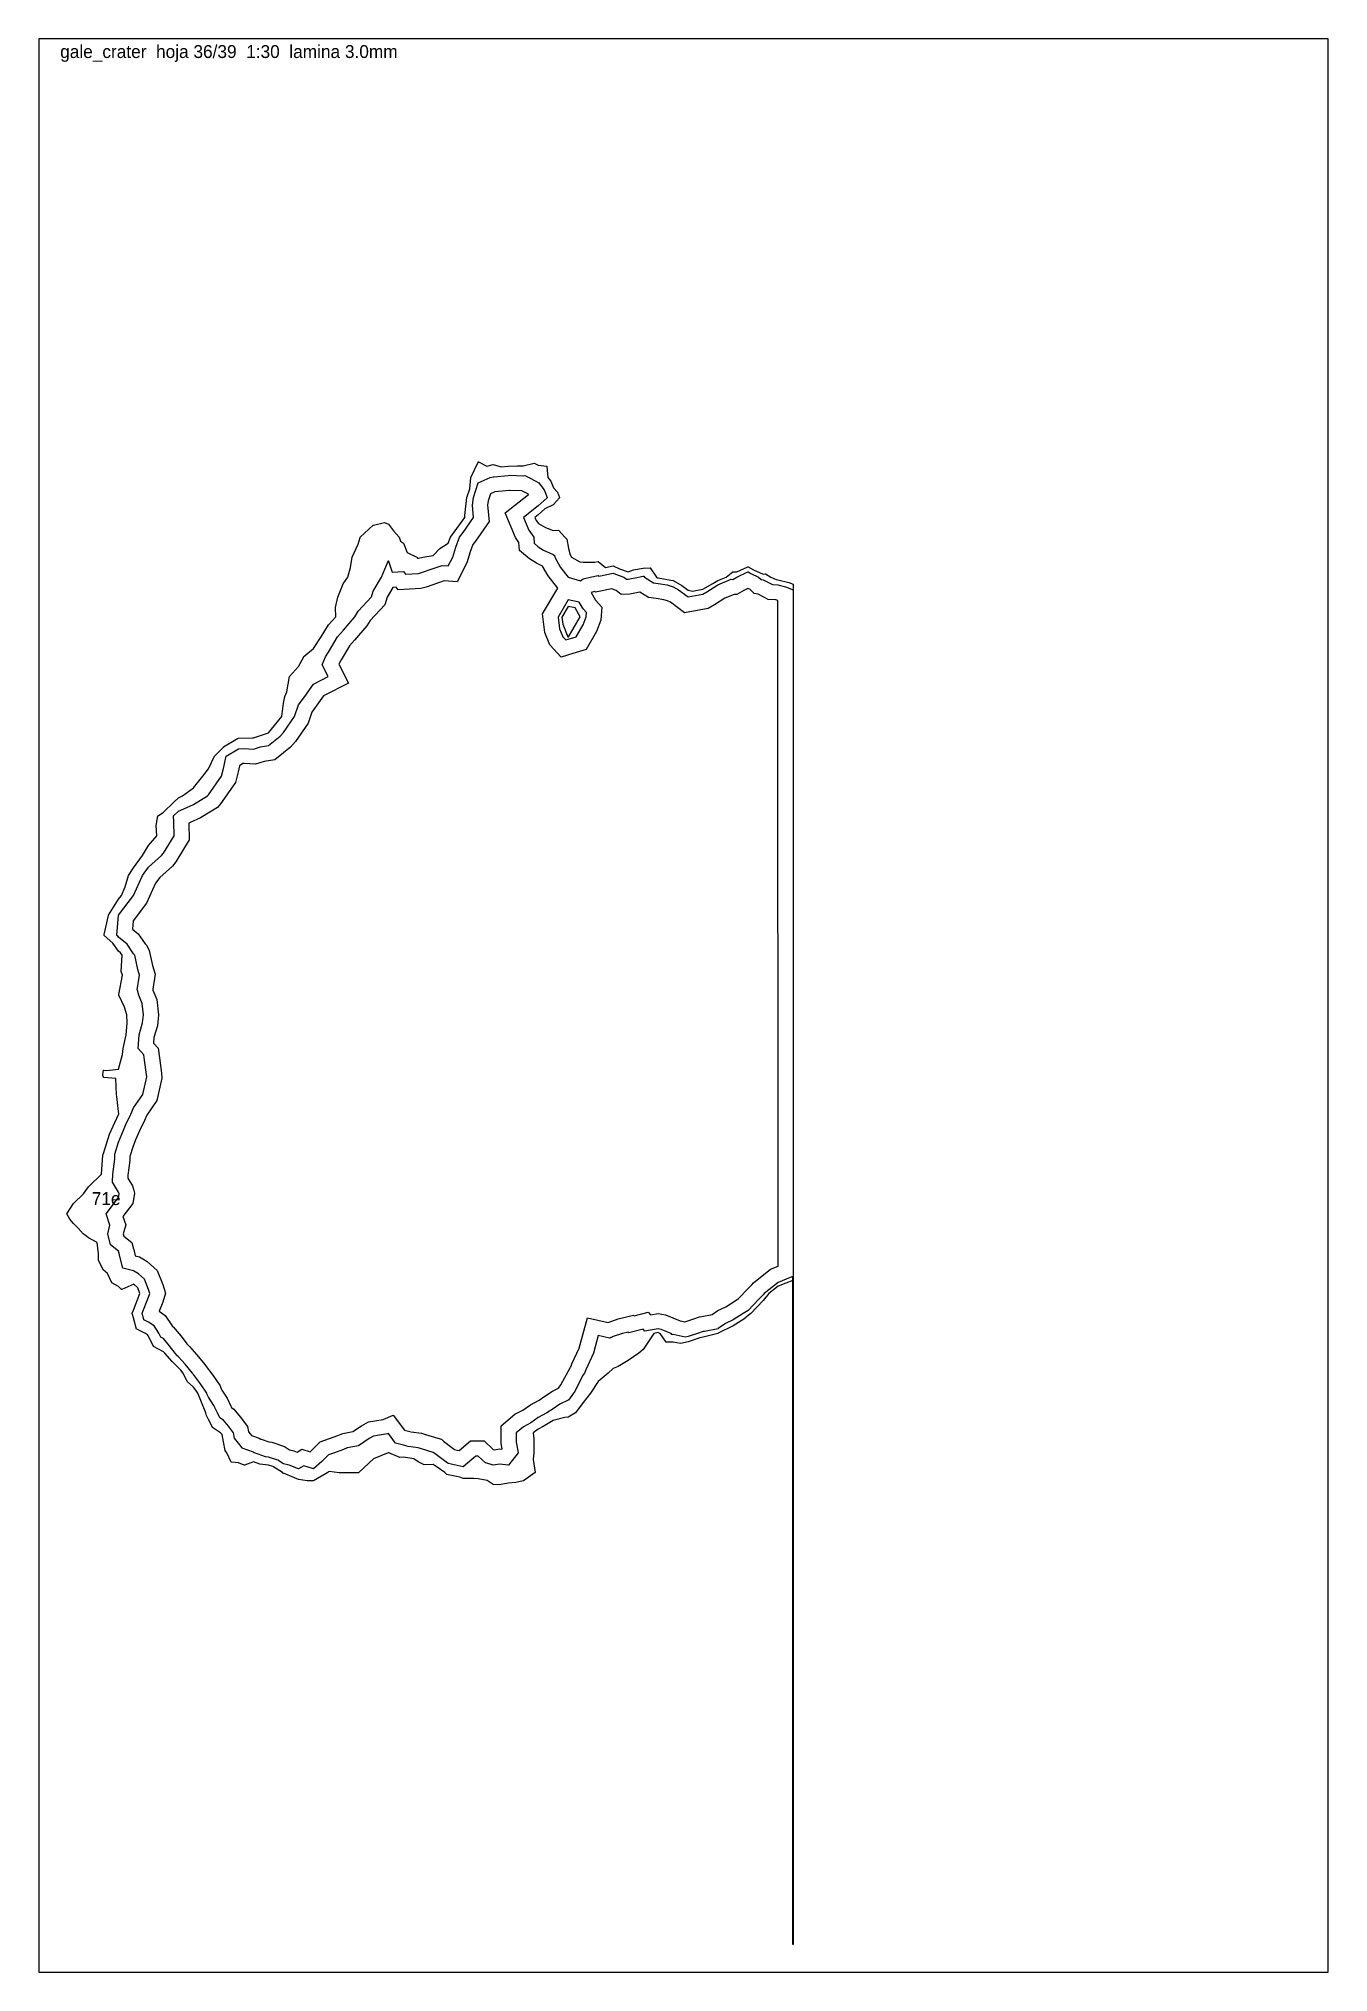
# Model space of a CAD drawing. Header units: millimetres. Extents: x 0 to 600, y 0 to 900.
import ezdxf
from ezdxf.enums import TextEntityAlignment as Align

# ---------------------------------------------------------------- set-up
doc = ezdxf.new("R2010")
doc.units = ezdxf.units.MM
for name, color, linetype in [('CORTE', 1, 'Continuous'), ('GRABADO', 5, 'Continuous'), ('HOJA', 8, 'Continuous')]:
    doc.layers.add(name, color=color, linetype=linetype)

msp = doc.modelspace()

# ---------------------------------------------------------------- linework, layer by layer
at = {"layer": 'CORTE'}
for points in [[(16.27, 348.48), (14.44, 350.55), (14.44, 350.55), (14.43, 350.56), (13.02, 352.99), (13.02, 353), (13.02, 353), (13.01, 353.02), (13.01, 353.03), (13.02, 353.05), (13.02, 353.06), (16.26, 357.91), (16.26, 357.92), (16.27, 357.92), (20.92, 362.33), (23.23, 365.63), (23.24, 365.64), (29.19, 371.57), (29.82, 380.32), (29.82, 380.33), (29.82, 380.33), (29.97, 380.82), (29.97, 380.83), (29.98, 380.84), (30.2, 381.17), (32.93, 390.08), (32.93, 390.09), (37.16, 399.22), (37.16, 399.22), (37.22, 399.35), (37.29, 399.51), (37.16, 400.68), (36.42, 407.59), (36.24, 408.57), (36.24, 408.58), (35.87, 416.06), (30.25, 416.55), (30.24, 416.55), (30.23, 416.56), (30.22, 416.57), (30.21, 416.58), (30.2, 416.58), (30.2, 416.59), (29.88, 417.39), (29.88, 417.4), (29.87, 417.41), (29.87, 417.42), (29.87, 417.42), (29.88, 417.85), (29.88, 417.85), (30.19, 419.86), (30.19, 419.86), (30.19, 419.87), (30.2, 419.88), (30.2, 419.89), (30.21, 419.89), (30.22, 419.9), (30.23, 419.91), (30.24, 419.91), (30.25, 419.91), (30.26, 419.92), (30.27, 419.92), (31.59, 419.68), (37.18, 420.33), (39.06, 427.12), (39.29, 429.95), (39.29, 429.95), (40.73, 436.38), (41.22, 441.76), (41, 445.61), (39.9, 449.24), (37.25, 454.86), (37.25, 454.87), (37.25, 454.87), (37.25, 454.89), (37.25, 454.9), (37.28, 455.07), (39.06, 464.14), (38.45, 465.83), (38.45, 465.83), (38.44, 465.85), (38.9, 473.39), (38.09, 474.57), (37.18, 475.31), (37.18, 475.32), (34.5, 479.06), (30.48, 482.61), (30.47, 482.62), (30.46, 482.63), (30.46, 482.64), (30.45, 482.65), (30.45, 482.67), (30.49, 483.07), (30.49, 483.08), (32.52, 491.95), (32.52, 491.96), (32.53, 491.97), (37.17, 499.44), (38.52, 501.23), (40.18, 505.22), (41.74, 510.48), (41.75, 510.49), (41.75, 510.49), (44.14, 514.06), (44.14, 514.06), (48.27, 519.75), (51.11, 524.46), (51.11, 524.46), (51.12, 524.47), (54.91, 529), (54.69, 533.74), (54.69, 533.75), (54.69, 533.75), (55.49, 538.25), (55.5, 538.25), (55.5, 538.26), (55.51, 538.27), (55.52, 538.29), (55.52, 538.29), (58.1, 539.98), (62.9, 544.67), (65.07, 546.65), (65.07, 546.66), (65.08, 546.66), (66.98, 547.56), (72.04, 551.38), (76.42, 556.8), (78.99, 560.09), (81.82, 566.05), (81.82, 566.06), (85.98, 570.31), (85.98, 570.32), (91.75, 573.73), (92.96, 574.46), (92.97, 574.46), (92.98, 574.47), (92.99, 574.47), (92.99, 574.47), (99.43, 574.63), (99.43, 574.63), (99.96, 574.61), (102.31, 575.35), (106.9, 576.98), (113.11, 584.57), (113.84, 590.71), (113.84, 590.71), (114.46, 593.81), (114.46, 593.82), (114.47, 593.83), (115.47, 595.99), (116.74, 603.08), (116.74, 603.08), (116.74, 603.09), (116.75, 603.1), (116.75, 603.1), (120.82, 607.81), (123.39, 612.35), (123.39, 612.35), (123.4, 612.37), (123.41, 612.37), (127.8, 616.11), (131.45, 621.62), (134.76, 627.12), (134.77, 627.13), (138.21, 630.87), (138.07, 635.25), (138.07, 635.25), (138.07, 635.26), (139.22, 640.12), (139.22, 640.13), (141.73, 646.3), (141.73, 646.3), (141.73, 646.31), (143.83, 649.39), (145.13, 653.91), (145.8, 658.62), (145.8, 658.63), (145.81, 658.64), (148.69, 664.75), (149.51, 667.9), (149.51, 667.91), (149.51, 667.91), (149.52, 667.92), (149.52, 667.93), (149.53, 667.93), (155.68, 673.58), (155.69, 673.59), (155.7, 673.6), (155.71, 673.6), (155.72, 673.6), (160.84, 674.76), (160.85, 674.76), (160.86, 674.76), (160.87, 674.76), (160.88, 674.76), (162.73, 674.02), (162.74, 674.02), (162.76, 674.01), (162.76, 674), (162.77, 674), (165, 670.89), (167.68, 667.93), (167.69, 667.93), (167.69, 667.92), (167.7, 667.91), (168.35, 666.09), (169.72, 665.22), (169.72, 665.22), (169.73, 665.21), (169.74, 665.2), (169.75, 665.19), (171.4, 660.88), (175.87, 658.69), (175.87, 658.68), (175.88, 658.68), (175.89, 658.67), (176.26, 658.13), (176.64, 658.15), (178.65, 658.69), (178.66, 658.69), (183.58, 659.44), (186.61, 662.71), (186.61, 662.72), (186.62, 662.72), (190.53, 665.21), (191.54, 667.91), (191.54, 667.91), (191.55, 667.92), (197.5, 676), (198.31, 677.16), (198.23, 678.12), (198.23, 678.13), (199.23, 686.42), (199.23, 686.42), (200.52, 690.45), (201.03, 695.67), (201.03, 695.68), (201.03, 695.69), (201.04, 695.69), (204.47, 702.95), (204.47, 702.96), (204.49, 702.97), (204.5, 702.98), (204.5, 702.98), (204.52, 702.99), (204.53, 702.99), (204.54, 702.99), (204.54, 702.99), (204.55, 702.99), (204.56, 702.98), (208.48, 700.97), (211.48, 701.76), (211.49, 701.77), (211.51, 701.77), (211.52, 701.76), (215.24, 700.69), (218.47, 701.02), (222.63, 701.26), (222.63, 701.26), (225.44, 701.14), (230.5, 702.48), (230.51, 702.48), (230.52, 702.48), (230.54, 702.48), (230.55, 702.47), (232.44, 701.47), (236.39, 701.01), (236.4, 701.01), (236.41, 701.01), (236.41, 701), (236.42, 701), (236.42, 701), (236.43, 700.99), (236.44, 700.98), (236.45, 700.97), (236.45, 700.97), (236.46, 700.95), (236.46, 700.94), (236.93, 695.69), (238.22, 694.07), (238.22, 694.07), (238.22, 694.06), (239.45, 690.92), (241.32, 688.95), (241.32, 688.95), (241.33, 688.94), (241.33, 688.93), (242.34, 686.43), (242.34, 686.42), (242.34, 686.41), (242.34, 686.4), (242.34, 686.39), (242.34, 686.38), (242.33, 686.37), (242.33, 686.36), (239.44, 683.11), (239.44, 683.1), (239.42, 683.09), (239.42, 683.09), (235.56, 681.2), (232.46, 678.36), (230.88, 677.12), (231.44, 675.79), (232.47, 674.33), (235.87, 672.49), (239.4, 671.02), (241.84, 671.23), (241.85, 671.23), (241.86, 671.23), (241.87, 671.22), (241.87, 671.22), (241.88, 671.22), (241.89, 671.22), (241.9, 671.21), (241.9, 671.2), (244.72, 667.93), (245.77, 667.09), (245.77, 667.09), (245.77, 667.08), (245.78, 667.08), (245.78, 667.07), (245.79, 667.06), (245.79, 667.05), (245.79, 667.05), (246.43, 662.65), (247.28, 659.79), (247.93, 658.67), (251.73, 656.54), (253.33, 656.38), (258.55, 656.38), (260.28, 656.69), (260.29, 656.69), (260.3, 656.69), (260.31, 656.69), (260.32, 656.69), (260.33, 656.69), (260.34, 656.68), (260.34, 656.68), (263.67, 653.9), (267.25, 654.64), (267.26, 654.64), (267.27, 654.64), (267.29, 654.64), (267.3, 654.64), (270.18, 653.26), (274.24, 651.88), (276.72, 652.76), (276.72, 652.76), (281.2, 653.54), (281.2, 653.54), (284.47, 653.77), (284.47, 653.77), (284.48, 653.76), (284.49, 653.76), (284.5, 653.76), (284.51, 653.75), (284.52, 653.75), (284.52, 653.74), (284.53, 653.74), (287.44, 649.41), (287.94, 649.08), (288.19, 649.06), (294.11, 648.04), (294.11, 648.03), (295.18, 647.74), (295.18, 647.74), (299.22, 645.52), (299.22, 645.51), (299.22, 645.51), (302.15, 643.28), (304.12, 642.82), (309.07, 643.78), (313.7, 646.34), (316.03, 647.8), (316.03, 647.81), (319.89, 649.42), (322.99, 651.87), (322.99, 651.88), (323, 651.88), (323.01, 651.88), (323.01, 651.89), (323.02, 651.89), (323.04, 651.89), (324.79, 651.79), (329.97, 654.18), (329.98, 654.19), (329.99, 654.19), (330, 654.19), (330.01, 654.19), (330.02, 654.19), (330.04, 654.18), (332.6, 652.83), (336.99, 650.78), (338.05, 650.87), (338.06, 650.87), (338.07, 650.87), (338.08, 650.86), (338.09, 650.86), (340.62, 649.43), (343.04, 648.21), (343.95, 648.15), (343.95, 648.15), (349.05, 646.94), (349.06, 646.94), (349.07, 646.94), (350.95, 646.13), (350.95, 646.12), (350.96, 646.12), (350.97, 646.11), (350.97, 646.11), (350.98, 646.1), (350.98, 646.09), (350.99, 646.08), (350.99, 646.06), (350.99, 13.38), (350.99, 13), (350.84, 13), (350.84, 321.97), (347.64, 320.77), (343.98, 319.33), (339.72, 315.92), (337.03, 312.63), (337.03, 312.63), (331.32, 306.67), (331.31, 306.66), (331.31, 306.66), (330.05, 305.74), (328.1, 304.07), (328.1, 304.06), (323.07, 300.85), (323.07, 300.85), (316.13, 297.44), (316.1, 297.41), (316.09, 297.41), (316.08, 297.4), (315.97, 297.38), (309.11, 295.62), (307.56, 295.32), (302.15, 293.53), (302.14, 293.53), (298.57, 292.64), (298.56, 292.64), (298.54, 292.64), (295.14, 293.36), (292.05, 293.25), (292.04, 293.25), (292.02, 293.26), (292.01, 293.26), (291.99, 293.27), (291.98, 293.28), (289.17, 297.4), (288.4, 297.7), (288.18, 297.75), (286.12, 297.39), (281.27, 289.9), (281.26, 289.89), (279.27, 288.14), (279.27, 288.14), (274.28, 284.71), (269.67, 282.01), (269.66, 282.01), (267.31, 281), (264.96, 278.88), (264.95, 278.88), (260.35, 274.93), (256.75, 269.63), (253.39, 265.17), (249.78, 260.37), (249.77, 260.36), (249.75, 260.35), (246.39, 258.42), (246.39, 258.41), (246.38, 258.41), (246.37, 258.41), (244.79, 258.25), (239.41, 256.88), (234.69, 254.06), (234.69, 254.06), (232.45, 252.88), (230.02, 251.12), (230.39, 248.37), (230.39, 241.89), (230.1, 238.72), (230.98, 232.64), (230.98, 232.62), (230.98, 232.61), (230.97, 232.61), (230.97, 232.6), (230.97, 232.59), (230.96, 232.58), (230.95, 232.58), (230.95, 232.57), (225.49, 228.71), (225.48, 228.71), (225.47, 228.7), (225.46, 228.7), (222.04, 228.02), (222.04, 228.02), (218.48, 227.68), (214.23, 226.91), (214.22, 226.91), (211.5, 227.12), (211.49, 227.12), (211.48, 227.12), (211.47, 227.12), (211.47, 227.12), (208.71, 228.89), (204.52, 229.62), (202.49, 229.85), (197.56, 229.85), (197.55, 229.86), (197.54, 229.86), (196, 230.52), (190.58, 231.51), (190.58, 231.51), (189.95, 231.75), (189.95, 231.75), (189.93, 231.76), (188.91, 232.57), (185.44, 235.05), (183.6, 236.44), (179.41, 236.22), (179.4, 236.22), (179.39, 236.23), (179.38, 236.23), (176.62, 237.54), (176.61, 237.55), (174.51, 239.01), (169.67, 239.81), (168.07, 239.68), (168.06, 239.68), (168.05, 239.68), (168.04, 239.68), (162.87, 241.82), (162.72, 241.86), (162.71, 241.87), (162.7, 241.87), (162.69, 241.88), (162.68, 241.89), (162.68, 241.89), (162.56, 241.83), (162.56, 241.83), (155.78, 238.95), (148.98, 232.58), (148.81, 232.44), (148.81, 232.44), (148.8, 232.43), (148.79, 232.43), (148.77, 232.43), (148.76, 232.43), (148.75, 232.43), (148.74, 232.43), (148.73, 232.44), (148.68, 232.47), (141.79, 232.47), (141.73, 232.47), (141.73, 232.47), (139.74, 232.56), (139.74, 232.56), (135.2, 233.04), (134.87, 232.92), (134.53, 232.58), (134.52, 232.58), (134.52, 232.57), (134.51, 232.57), (127.89, 228.8), (127.88, 228.8), (127.87, 228.8), (127.86, 228.79), (124.96, 228.72), (120.88, 229.31), (120.87, 229.31), (120.86, 229.32), (119.01, 230.11), (113.91, 232.27), (113.64, 232.18), (113.63, 232.18), (113.61, 232.18), (113.6, 232.18), (113.6, 232.18), (113.59, 232.18), (113.58, 232.19), (113.57, 232.2), (113.57, 232.2), (113.56, 232.21), (113.56, 232.22), (113.56, 232.22), (113.55, 232.23), (113.45, 232.58), (109.01, 235.36), (106.93, 236.06), (102.92, 236.48), (102.91, 236.48), (102.9, 236.49), (99.97, 237.53), (95.69, 236.11), (95.68, 236.11), (95.67, 236.11), (95.66, 236.11), (95.65, 236.12), (92.98, 237.17), (89.67, 237.4), (89.66, 237.4), (89.65, 237.4), (89.64, 237.4), (89.63, 237.41), (89.63, 237.41), (89.62, 237.42), (89.62, 237.42), (89.61, 237.43), (89.61, 237.43), (87.54, 241.85), (86.74, 242.87), (86.73, 242.88), (86.73, 242.89), (86.73, 242.89), (86.73, 242.9), (85.96, 246.87), (85.3, 250.25), (84.52, 251.1), (80.94, 253.65), (80.93, 253.66), (80.92, 253.67), (80.92, 253.67), (78.99, 257.35), (78.07, 259.15), (78.06, 259.16), (78.06, 259.17), (77.82, 260.39), (75.75, 265.35), (74, 269.64), (73.07, 271.01), (72.03, 272.41), (69.14, 275.03), (69.13, 275.03), (67.15, 278.89), (66.07, 280.22), (65.06, 281.31), (62.14, 284.26), (62.14, 284.26), (58.63, 288.14), (58.63, 288.15), (58.36, 288.51), (58.1, 288.82), (53.47, 291.22), (53.46, 291.23), (53.45, 291.24), (53.44, 291.24), (53.44, 291.25), (53.44, 291.25), (51.11, 296.07), (50.65, 296.77), (49.64, 297.39), (45.62, 299.32), (45.61, 299.32), (45.6, 299.33), (45.59, 299.34), (45.59, 299.35), (45.58, 299.36), (44.13, 304.7), (43.7, 306.11), (43.43, 306.69), (43.42, 306.71), (43.42, 306.73), (43.43, 306.74), (43.43, 306.75), (44.14, 308.22), (47.13, 315.98), (46.1, 318.53), (44.19, 320.26), (38.66, 317.76), (38.66, 317.76), (38.64, 317.75), (38.63, 317.75), (38.62, 317.75), (38.61, 317.75), (38.6, 317.76), (38.59, 317.76), (38.58, 317.77), (38.57, 317.77), (37.19, 319.25), (34, 320.93), (34, 320.94), (33.98, 320.95), (33.97, 320.96), (33.97, 320.96), (32.01, 325.19), (30.97, 326.19), (30.21, 326.83), (30.21, 326.84), (30.2, 326.84), (30.2, 326.85), (27.78, 331.25), (27.78, 331.26), (27.77, 331.27), (27.77, 331.27), (27.77, 331.28), (27.82, 334.49), (27.13, 339.65), (23.25, 341.84), (23.25, 341.84), (22.35, 342.51), (20.71, 343.7), (20.71, 343.71), (18.29, 346.4), (16.27, 348.48)], [(40.47, 347.93), (39.33, 343.67), (39.57, 342.67), (43.39, 339.73), (44.1, 336.8), (44.22, 336.48), (44.92, 333.48), (46.89, 332.99), (48.38, 332.09), (50.5, 330.87), (55.07, 326.73), (57.75, 320.07), (58.17, 318.53), (59.01, 316.13), (57.72, 311.87), (56.08, 307.77), (58.89, 305.79), (62.03, 300.85), (62.06, 300.79), (62.59, 300.51), (66.27, 296.05), (68.87, 292.6), (69.42, 291.99), (70.12, 291.28), (73.48, 287.63), (77.44, 282.78), (77.5, 282.67), (80.97, 277.97), (84.37, 272.96), (84.92, 271.61), (85.2, 270.95), (87.69, 267.2), (89.4, 263.46), (89.72, 262.86), (90.76, 262.11), (93.76, 258.55), (97.16, 254.05), (97.63, 251.64), (98.49, 250.55), (98.99, 249.88), (102.51, 248.56), (103.35, 248.22), (103.46, 248.14), (107.1, 246.85), (108.43, 246.71), (114.29, 244.74), (116.66, 243.26), (118.69, 242.75), (120.25, 242.13), (122.4, 243.45), (126.29, 242.23), (127, 242.84), (131.01, 246.85), (135.24, 248.39), (139.25, 249.89), (141.49, 250.82), (146.09, 251.71), (150.12, 254.42), (153.45, 256.27), (160.33, 257.34), (164.89, 259.4), (170.18, 252.42), (171.44, 252.07), (173.22, 251.63), (178.08, 250.94), (180, 250.4), (185.78, 248.63), (187.34, 248.08), (188.28, 247.22), (192.25, 244.23), (193.49, 243.34), (194.76, 243.05), (195.64, 242.88), (200.85, 247.31), (207.2, 247.31), (211.52, 243.41), (212.02, 243.25), (214.39, 243.62), (215.46, 243.5), (215.64, 243.72), (215.19, 246.06), (215.19, 254.36), (221.58, 259.78), (225.28, 261.67), (228.75, 264.18), (232.87, 266.36), (235.48, 268.13), (239.02, 270.56), (241.85, 271.91), (242.98, 273.41), (247.4, 281.68), (247.74, 282.17), (248.12, 283.18), (251.47, 290.57), (255.39, 304.7), (265.02, 302.5), (269.6, 304.1), (276.76, 305.87), (277.01, 305.58), (283.59, 307.28), (284.69, 306.03), (288.27, 306.66), (291.57, 306), (298.43, 303.27), (300.6, 302.81), (304.35, 304.05), (307.52, 305.03), (308.55, 305.2), (313.32, 306.17), (315.97, 307.99), (319.63, 309.79), (324.01, 312.59), (325.62, 313.57), (330.05, 318.21), (331.79, 320.03), (332.52, 320.93), (340.43, 327.24), (343.97, 328.64), (343.95, 638.55), (342.9, 638.8), (339.44, 639.04), (334.67, 641.44), (332.81, 641.82), (330.95, 643.55), (329.9, 644.04), (328.09, 643.2), (324.87, 641.34), (323.59, 641.35), (319.27, 639.54), (314.35, 636.44), (311.48, 634.85), (300.39, 632.71), (293.9, 637.65), (292.52, 638.41), (290.83, 638.88), (287.25, 639.5), (283.73, 639.85), (279.75, 642.43), (275.08, 641.4), (270.98, 641.3), (268.69, 643.22), (266.58, 643.94), (259, 642.36), (258.57, 642.67), (258.12, 642.59), (256.97, 642.29), (258.99, 638.7), (261.96, 635.38), (261.61, 629.36), (259.59, 624.1), (254.75, 615.77), (248.44, 613.8), (243.07, 612.09), (237.83, 617.82), (235.48, 623.62), (234.42, 632.35), (241.53, 644.32), (236.99, 649.94), (234.44, 654.51), (231.58, 655.81), (228.32, 657.89), (223.63, 661.79), (223.43, 665.53), (221.82, 667.81), (217.04, 679.33), (227.9, 687.9), (227.92, 687.92), (227.86, 687.98), (224.85, 689.5), (224.77, 689.54), (219.31, 689.76), (219.02, 689.75), (212.28, 689.07), (210.17, 688.12), (209.14, 684.91), (208.88, 682.81), (209.52, 675.23), (203.19, 666.15), (202.01, 664.54), (200.73, 661.12), (199.12, 656), (194.63, 647.18), (188.61, 647.73), (185.94, 646.74), (180.2, 644.78), (177.77, 644.13), (167.21, 643.45), (166.29, 644.75), (164.84, 644.63), (162.12, 640), (161.05, 636.54), (154.27, 629.27), (152.67, 626.73), (146.99, 620.01), (144.62, 617.44), (140.77, 610.83), (139.76, 609.18), (139.63, 608.86), (144.08, 600.07), (132.53, 594.06), (129.45, 589.71), (127.07, 586.55), (125.3, 581.39), (119.41, 572.81), (117.23, 570.26), (109.84, 564.4), (104.83, 563.57), (100.88, 562.33), (95.56, 562.58), (95.02, 562.56), (93.43, 561.59), (92.76, 558.72), (91.54, 553.85), (84.59, 543.8), (83.25, 542.18), (75.32, 537.36), (70.44, 535.17), (69.86, 534.89), (70.04, 527.11), (63.81, 516.84), (62.23, 514.91), (56.34, 509.61), (54.38, 506.94), (50.2, 497.65), (43.97, 489.36), (43.67, 485.5), (46.3, 483.33), (49.52, 478.65), (50.3, 477.89), (51.33, 475.62), (52.92, 468.61), (54.13, 464.65), (53.04, 457.61), (53.17, 457.15), (55.03, 452.76), (55.79, 445.6), (55.21, 440.55), (53.62, 435.18), (53.47, 432.45), (55.54, 430.12), (56.15, 425.57), (57.18, 418.52), (57.3, 416.14), (54.99, 405.77), (50.28, 398.91), (49.21, 396.45), (46.97, 391.74), (45.09, 387.43), (43.77, 384.03), (42.37, 379.65), (42.34, 377.92), (41.54, 370.99), (41.48, 369.61), (43.61, 366.04), (44.06, 364.57), (44.63, 362.71), (43.76, 357.84), (39.19, 351.76), (40.47, 347.93)], [(243.87, 627.45), (246.24, 621.62), (246.3, 621.55), (246.33, 621.57), (246.57, 621.64), (247.46, 623.17), (251.94, 630.84), (249.55, 635.08), (246.39, 635.76), (243.46, 630.82), (243.87, 627.45)]]:
    msp.add_lwpolyline(points, close=True, dxfattribs=at)
at = {"layer": 'GRABADO'}
for points in [[(31.39, 353.02), (31.39, 353.03), (31.39, 353.04), (31.4, 353.05), (31.4, 353.05), (31.4, 353.06), (37.16, 360.71), (37.44, 362.28), (37.37, 362.53), (37.17, 363.18), (34.39, 367.81), (34.39, 367.82), (34.39, 367.82), (34.38, 367.83), (34.38, 367.85), (34.38, 367.85), (34.56, 371.54), (34.56, 371.55), (35.35, 378.4), (35.4, 380.81), (35.4, 380.82), (35.4, 380.82), (37.16, 386.36), (37.16, 386.36), (38.61, 390.09), (40.59, 394.65), (40.59, 394.65), (42.84, 399.35), (44.14, 402.32), (44.14, 402.33), (48.45, 408.61), (50.26, 416.74), (50.21, 417.84), (49.22, 424.6), (48.89, 427.07), (46.33, 429.95), (46.33, 429.96), (46.32, 429.97), (46.31, 429.99), (46.31, 429.99), (46.31, 430), (46.31, 430), (46.68, 436.38), (46.68, 436.39), (48.33, 441.95), (48.75, 445.63), (48.18, 450.98), (46.53, 454.86), (46.53, 454.86), (45.9, 457.21), (45.89, 457.22), (45.89, 457.24), (46.97, 464.14), (46.15, 466.81), (44.66, 473.38), (44.47, 473.8), (44.15, 474.12), (44.15, 474.12), (41.09, 478.55), (37.18, 481.77), (37.18, 481.78), (36.87, 482.21), (36.41, 482.61), (36.41, 482.61), (36.41, 482.62), (36.4, 482.63), (36.39, 482.64), (36.39, 482.65), (36.39, 482.67), (37.16, 491.94), (37.16, 491.94), (37.16, 491.95), (37.16, 491.95), (37.16, 491.96), (37.17, 491.97), (37.17, 491.97), (44.14, 501.23), (48.3, 510.48), (48.3, 510.49), (51.12, 514.33), (51.12, 514.33), (51.12, 514.34), (57.15, 519.76), (58.09, 520.89), (62.99, 528.99), (62.85, 535.31), (62.77, 538.23), (62.77, 538.25), (62.77, 538.26), (62.77, 538.26), (62.78, 538.28), (62.79, 538.28), (65.07, 540.38), (65.08, 540.38), (67.51, 541.52), (72.05, 543.57), (78.6, 547.55), (79, 548.03), (85.06, 556.78), (85.96, 560.36), (87.27, 566.03), (87.27, 566.04), (87.28, 566.06), (87.29, 566.07), (87.3, 566.08), (92.96, 569.51), (92.97, 569.51), (92.99, 569.52), (95.63, 569.58), (95.63, 569.58), (99.96, 569.38), (103.19, 570.39), (103.2, 570.4), (106.91, 571.01), (112.35, 575.33), (113.85, 577.08), (118.99, 584.57), (120.81, 589.87), (120.82, 589.88), (120.82, 589.89), (123.8, 593.84), (127.79, 599.49), (127.8, 599.49), (127.8, 599.5), (127.81, 599.51), (127.82, 599.51), (134.71, 603.09), (131.94, 608.55), (131.94, 608.56), (131.94, 608.57), (131.94, 608.58), (131.94, 608.59), (131.94, 608.6), (131.94, 608.61), (133.5, 612.35), (133.5, 612.35), (134.76, 614.41), (138.96, 621.62), (138.96, 621.62), (138.96, 621.63), (141.74, 624.64), (147.01, 630.88), (148.7, 633.56), (148.71, 633.57), (154.83, 640.14), (155.67, 642.85), (159.52, 649.39), (162.64, 656.86), (162.64, 656.87), (162.65, 656.88), (162.65, 656.88), (162.66, 656.89), (162.67, 656.9), (162.68, 656.9), (162.69, 656.9), (162.7, 656.91), (162.71, 656.91), (162.72, 656.9), (162.73, 656.9), (162.73, 656.9), (162.74, 656.9), (162.75, 656.89), (162.76, 656.88), (162.77, 656.87), (162.78, 656.86), (164.4, 651.62), (169.67, 652.07), (169.68, 652.07), (169.69, 652.06), (169.71, 652.06), (169.72, 652.05), (169.73, 652.04), (169.74, 652.04), (170.66, 650.69), (176.64, 651.07), (178.17, 651.48), (183.59, 653.34), (187.67, 654.84), (187.67, 654.84), (187.68, 654.84), (187.69, 654.84), (187.7, 654.84), (190.55, 654.58), (192.62, 658.65), (194.1, 663.4), (194.1, 663.4), (195.8, 667.91), (195.8, 667.91), (195.8, 667.92), (195.8, 667.92), (197.5, 670.22), (202.33, 677.16), (201.85, 682.93), (201.85, 682.94), (202.27, 686.41), (202.27, 686.42), (202.27, 686.42), (204.46, 693.25), (204.47, 693.25), (204.47, 693.26), (204.48, 693.27), (204.49, 693.28), (204.49, 693.28), (204.5, 693.28), (210.04, 695.73), (210.05, 695.73), (211.48, 696.11), (211.49, 696.11), (211.51, 696.11), (211.52, 696.11), (211.74, 696.05), (218.47, 696.73), (219.25, 696.77), (219.25, 696.77), (225.44, 696.51), (226.16, 696.7), (226.17, 696.71), (226.18, 696.71), (226.19, 696.7), (226.19, 696.7), (226.2, 696.7), (226.21, 696.7), (228.03, 695.73), (231.24, 694.12), (231.24, 694.12), (232.45, 693.45), (232.46, 693.45), (232.47, 693.44), (232.47, 693.44), (235.18, 690.04), (235.18, 690.04), (235.19, 690.03), (236.59, 686.43), (236.59, 686.42), (236.59, 686.41), (236.6, 686.4), (236.59, 686.39), (236.59, 686.38), (236.59, 686.37), (236.58, 686.35), (232.46, 682.58), (225.54, 677.12), (227.99, 671.21), (230.31, 667.92), (230.31, 667.92), (230.32, 667.91), (230.32, 667.91), (230.32, 667.9), (230.32, 667.89), (230.46, 665.22), (232.46, 663.55), (234.93, 661.98), (239.42, 659.93), (239.43, 659.93), (240.02, 659.45), (240.02, 659.45), (240.03, 659.44), (240.03, 659.44), (240.04, 659.43), (240.04, 659.41), (240.15, 658.64), (242.81, 653.87), (246.4, 649.43), (246.4, 649.43), (246.41, 649.43), (246.41, 649.43), (252.02, 647.72), (253.29, 648.56), (253.29, 648.57), (253.3, 648.57), (253.31, 648.57), (256.61, 649.43), (256.61, 649.43), (260.28, 650.1), (260.29, 650.1), (260.3, 650.1), (260.31, 650.1), (260.32, 650.1), (260.34, 650.09), (260.34, 650.09), (260.63, 649.85), (267.25, 651.23), (267.26, 651.23), (267.27, 651.23), (267.29, 651.23), (267.3, 651.23), (268.29, 650.75), (272.19, 649.43), (272.2, 649.43), (272.2, 649.42), (272.21, 649.42), (273.46, 648.36), (274.23, 648.38), (279.02, 649.43), (281.2, 649.81), (281.2, 649.81), (281.51, 649.83), (281.51, 649.83), (281.53, 649.83), (281.54, 649.83), (281.55, 649.82), (281.56, 649.82), (281.56, 649.81), (281.57, 649.8), (281.83, 649.41), (286.11, 646.65), (288.19, 646.44), (292.37, 645.72), (292.37, 645.72), (295.17, 644.94), (295.18, 644.94), (295.19, 644.94), (297.73, 643.54), (297.73, 643.53), (302.14, 640.18), (309.07, 641.51), (310.79, 642.46), (316.03, 645.77), (316.03, 645.77), (322.2, 648.36), (322.21, 648.36), (322.21, 648.36), (322.22, 648.36), (322.23, 648.36), (323.01, 648.35), (324.86, 649.42), (324.86, 649.42), (329.97, 651.79), (329.98, 651.79), (329.99, 651.79), (330, 651.79), (330.01, 651.79), (330.02, 651.79), (330.04, 651.78), (331.31, 651.11), (334.92, 649.42), (334.93, 649.42), (336.15, 648.28), (336.99, 648.1), (337, 648.1), (341.33, 645.93), (343.95, 645.75), (343.95, 645.75), (347.52, 644.9), (347.52, 644.9), (347.53, 644.9), (350.95, 643.43), (350.95, 643.43), (350.96, 643.43), (350.97, 643.42), (350.97, 643.42), (350.97, 643.41), (350.98, 643.41), (350.98, 643.4), (350.99, 643.38), (350.99, 643.38), (350.99, 643.37), (350.99, 60.97), (350.99, 60.59), (350.84, 60.59), (350.84, 323.81), (349.56, 323.33), (343.98, 321.12), (337.48, 315.92), (337.03, 315.38), (337.03, 315.38), (335.11, 313.37), (330.05, 308.09), (330.05, 308.08), (327.73, 306.65), (323.07, 303.68), (323.07, 303.68), (319.51, 301.93), (316.1, 299.59), (316.1, 299.59), (316.09, 299.58), (316.08, 299.58), (309.8, 298.31), (309.11, 298.2), (306.49, 297.39), (302.15, 295.95), (302.14, 295.95), (300.81, 295.62), (300.8, 295.62), (300.8, 295.61), (300.78, 295.61), (295.14, 296.8), (294.7, 296.79), (294.69, 296.79), (294.68, 296.79), (294.67, 296.8), (294.65, 296.81), (294.64, 296.82), (294.25, 297.4), (289.57, 299.26), (288.18, 299.54), (282.03, 298.46), (282.03, 298.46), (282.01, 298.46), (282, 298.47), (281.99, 298.47), (281.98, 298.48), (281.97, 298.48), (281.18, 299.43), (274.49, 297.69), (274.48, 297.69), (274.46, 297.69), (274.45, 297.69), (274.43, 297.69), (274.42, 297.71), (274.41, 297.72), (274.41, 297.72), (274.2, 298.03), (271.6, 297.38), (267.29, 295.88), (265.64, 295.18), (265.63, 295.18), (265.61, 295.18), (265.6, 295.18), (260.35, 296.39), (258.07, 288.17), (258.07, 288.17), (254.58, 280.49), (253.98, 278.9), (253.98, 278.9), (253.39, 278.04), (248.9, 269.64), (248.9, 269.63), (248.89, 269.63), (246.42, 266.34), (246.41, 266.33), (246.4, 266.32), (246.4, 266.32), (246.39, 266.32), (242.53, 264.48), (239.43, 262.35), (236.49, 260.35), (236.48, 260.35), (232.45, 258.22), (228.95, 255.68), (228.94, 255.68), (225.49, 253.92), (222.19, 251.12), (222.19, 246.73), (223.12, 241.91), (223.12, 241.9), (223.12, 241.89), (223.12, 241.88), (223.12, 241.88), (223.12, 241.86), (223.11, 241.85), (218.53, 236.08), (218.52, 236.07), (218.51, 236.06), (218.51, 236.06), (218.5, 236.05), (218.48, 236.05), (218.47, 236.05), (214.52, 236.56), (211.51, 236.09), (211.51, 236.09), (211.49, 236.09), (211.48, 236.09), (207.98, 237.17), (207.97, 237.18), (207.96, 237.18), (207.95, 237.19), (204.5, 240.31), (203.43, 240.31), (197.61, 235.37), (197.61, 235.37), (197.6, 235.36), (197.59, 235.36), (197.58, 235.35), (197.57, 235.35), (197.56, 235.35), (197.55, 235.35), (193.31, 236.2), (190.57, 236.83), (190.56, 236.83), (190.55, 236.84), (188.11, 238.58), (188.11, 238.58), (183.8, 241.83), (183.8, 241.83), (183.67, 241.95), (183.6, 241.98), (178.03, 243.68), (176.63, 244.07), (171.88, 244.75), (171.87, 244.75), (169.67, 245.3), (169.67, 245.3), (166.05, 246.29), (166.03, 246.29), (166.03, 246.3), (166.02, 246.31), (162.68, 250.72), (162.35, 250.57), (162.34, 250.57), (162.33, 250.57), (155.76, 249.55), (153.78, 248.44), (148.81, 245.1), (148.8, 245.1), (148.79, 245.09), (143.52, 244.08), (141.82, 243.38), (137.66, 241.82), (134.87, 240.8), (131.76, 237.7), (131.76, 237.7), (127.9, 234.38), (127.89, 234.38), (127.88, 234.37), (127.87, 234.37), (127.86, 234.37), (127.85, 234.37), (127.84, 234.37), (127.83, 234.37), (123.35, 235.81), (120.92, 234.32), (120.92, 234.31), (120.91, 234.31), (120.9, 234.31), (120.88, 234.31), (120.87, 234.31), (120.86, 234.31), (116.53, 236.07), (113.89, 236.73), (113.89, 236.74), (113.88, 236.74), (111.28, 238.37), (106.93, 239.83), (105.54, 239.98), (105.53, 239.98), (100.34, 241.82), (100.33, 241.82), (100.32, 241.83), (100.07, 242), (99.94, 242.05), (94.64, 244.04), (94.64, 244.04), (94.63, 244.04), (94.62, 244.05), (94.61, 244.06), (92.94, 246.28), (91.09, 248.64), (91.08, 248.65), (91.08, 248.66), (91.07, 248.67), (90.6, 251.12), (88.29, 254.18), (85.98, 256.93), (84.31, 258.12), (84.29, 258.13), (84.29, 258.14), (84.28, 258.15), (83.12, 260.37), (83.12, 260.37), (81.55, 263.78), (79, 267.63), (78.99, 267.64), (78.45, 268.93), (78.16, 269.64), (75.26, 273.92), (72.03, 278.29), (71.77, 278.52), (71.76, 278.53), (71.76, 278.54), (71.58, 278.89), (68.19, 283.05), (65.06, 286.44), (64.34, 287.17), (64.33, 287.18), (63.46, 288.14), (63.46, 288.15), (60.77, 291.72), (58.1, 294.95), (56.79, 295.64), (56.78, 295.64), (56.77, 295.65), (56.76, 295.66), (55.91, 297.42), (53.73, 300.87), (51.14, 302.68), (48.95, 303.73), (48.94, 303.74), (48.93, 303.74), (48.93, 303.75), (48.92, 303.76), (48.91, 303.77), (48.91, 303.78), (48.11, 306.7), (48.11, 306.71), (48.11, 306.73), (48.12, 306.74), (48.12, 306.74), (51.11, 314.19), (51.65, 315.98), (51.48, 316.45), (51.48, 316.45), (51.1, 317.84), (49.18, 322.62), (46.36, 325.18), (44.83, 326.06), (44.18, 326.45), (39.13, 327.71), (39.12, 327.71), (39.11, 327.72), (39.1, 327.73), (39.09, 327.74), (39.09, 327.75), (39.08, 327.76), (39.08, 327.76), (39.08, 327.76), (37.5, 334.48), (37.39, 334.78), (37.39, 334.78), (37.17, 335.69), (33.36, 338.62), (33.36, 338.62), (33.36, 338.63), (33.35, 338.64), (33.34, 338.65), (33.34, 338.66), (32.1, 343.74), (32.1, 343.75), (32.1, 343.77), (33.16, 347.71), (31.4, 353), (31.39, 353), (31.39, 353.02)], [(253.26, 634.6), (251.52, 637.7), (246.39, 638.8), (241.65, 630.82), (242.31, 625.39), (243.84, 621.62), (245.21, 620.12), (246.33, 620.47), (250.06, 621.64), (253.26, 627.13), (254.69, 630.85), (254.81, 632.88), (253.26, 634.6)]]:
    msp.add_lwpolyline(points, close=True, dxfattribs=at)
at = {"layer": 'HOJA'}
msp.add_lwpolyline([(0, 0), (600, 0), (600, 900), (0, 900)], close=True, dxfattribs=at)

# ---------------------------------------------------------------- texts
at = {"layer": 'GRABADO'}
msp.add_text('71e', height=6, dxfattribs=at).set_placement((31.38, 360.13), align=Align.MIDDLE_CENTER)
at = {"layer": 'HOJA'}
msp.add_text('gale_crater  hoja 36/39  1:30  lamina 3.0mm', height=6, dxfattribs=at).set_placement((10, 891))

doc.saveas('drawing.dxf')
